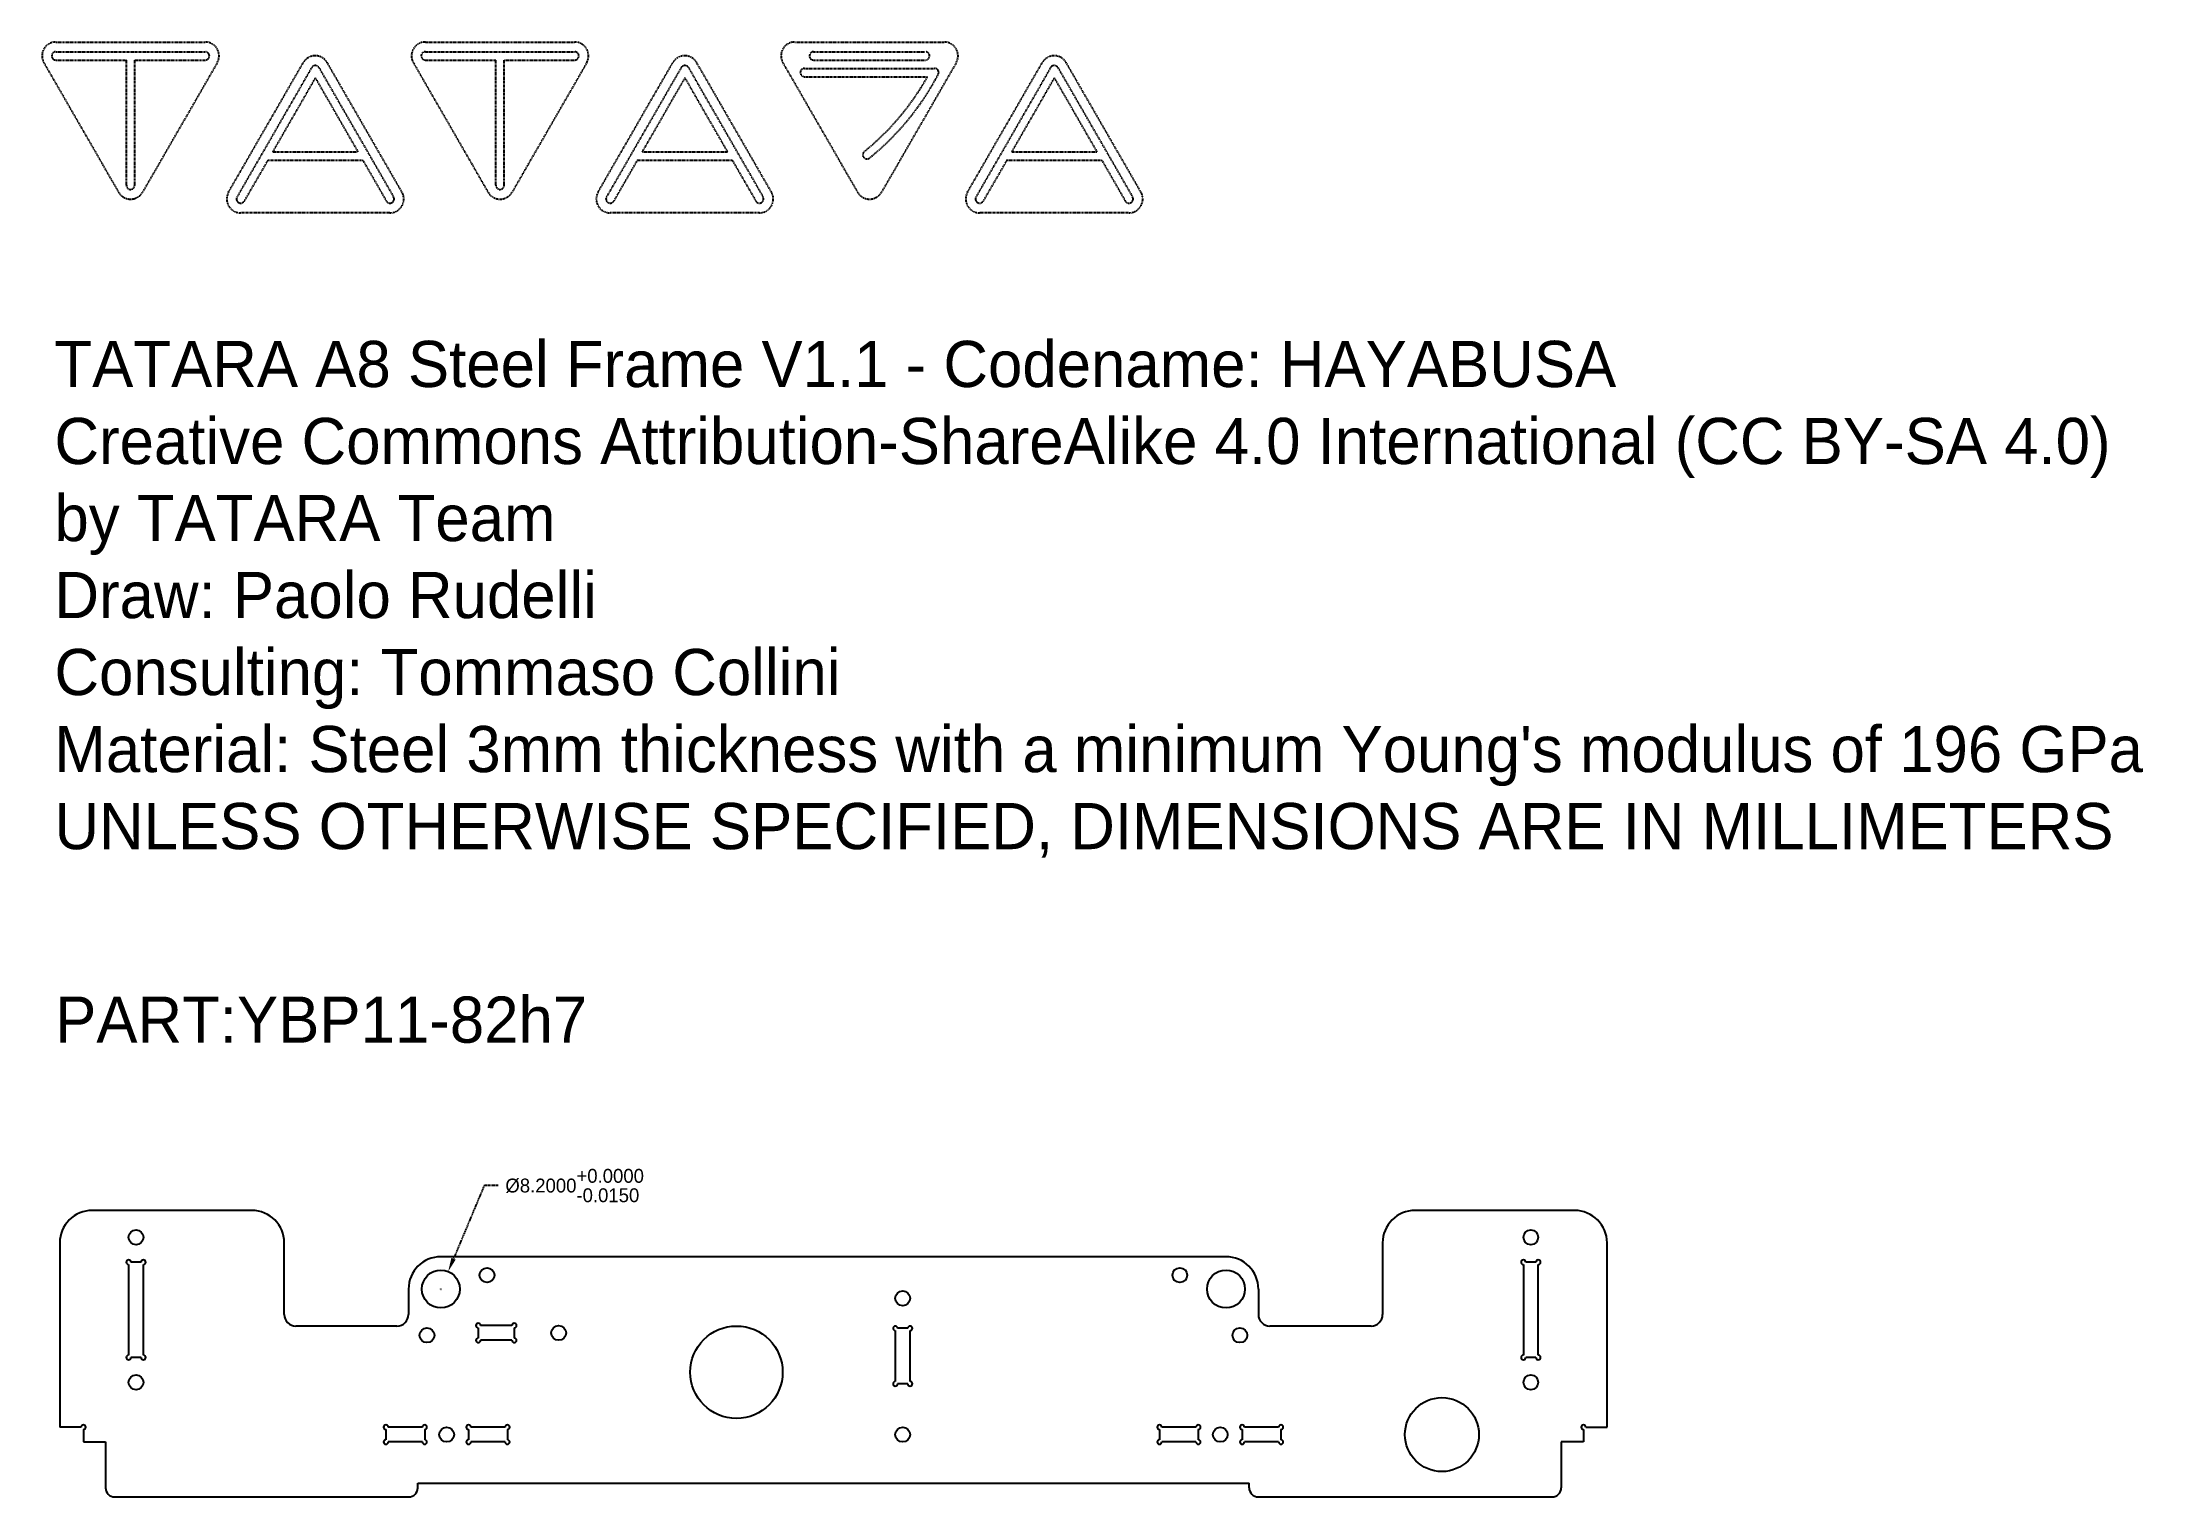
# Model space of a CAD drawing. Header units: inches. Extents: x -171 to 284, y -115 to 200.
import ezdxf

# ---------------------------------------------------------------- set-up
doc = ezdxf.new("R2010")
doc.units = ezdxf.units.IN
doc.header["$MEASUREMENT"] = 0
doc.linetypes.add('HIDDEN', pattern=[0.15, 0.1, -0.05])
doc.layers.get('Defpoints').update_dxf_attribs({"linetype": 'CONTINUOUS'})
for name, color, linetype in [('NOTE', 3, 'CONTINUOUS'), ('QUOTE', 6, 'HIDDEN'), ('TATARA LOGO', 2, 'HIDDEN'), ('VISIBLE', 7, 'CONTINUOUS')]:
    doc.layers.add(name, color=color, linetype=linetype)
doc.dimstyles.get("Standard").update_dxf_attribs({"dimtxt": 0.18, "dimasz": 0.18, "dimexe": 0.18, "dimexo": 0.0625, "dimgap": 0.09, "dimtad": 0, "dimtih": 1, "dimtoh": 1, "dimdec": 4, "dimzin": 0, "dimdsep": 46, "dimtxsty": 'Standard', "dimcen": 0.09, "dimadec": 0, "dimazin": 0, "dimtfac": 1, "dimtdec": 4, "dimtofl": 0, "dimtmove": 0, "dimatfit": 3, "dimfxl": 1, "dimtolj": 1, "dimtzin": 0, "dimarcsym": 0})

# ---------------------------------------------------------------- blocks, each defined once
blk = doc.blocks.new('*D3')
at = {"layer": 'Defpoints', "color": 0}
for p in [(-83.42, -66.22), (-86.58, -73.78)]:
    blk.add_point(p, dxfattribs=at)
at = {"layer": 'QUOTE', "color": 0, "lineweight": -2}
for p, q in [((-75.62, -47.6), (-82.26, -63.45)), ((-72.62, -47.6), (-75.62, -47.6))]:
    blk.add_line(p, q, dxfattribs=at)
at = {"layer": 'QUOTE', "color": 0}
for p, q in [((-85.04, -70), (-84.95, -70)), ((-85, -70.05), (-85, -69.96))]:
    blk.add_line(p, q, dxfattribs=at)
blk.add_solid([(-82.72, -63.26), (-81.8, -63.64), (-83.42, -66.22)], dxfattribs=at)
at = {"layer": 'QUOTE', "color": 0, "insert": (-56.03, -47.6), "char_height": 3, "attachment_point": 5}
blk.add_mtext('\\A1;%%c8.2000\\S+0.0000^ -0.0150;', dxfattribs=at)

msp = doc.modelspace()

# ---------------------------------------------------------------- linework, layer by layer
at = {"layer": 'TATARA LOGO'}
for p, q in [((-168.35372, 199.88464), (-136.0221, 199.88464)), ((-168.35372, 197.78464), (-136.0221, 197.78464)), ((-168.35372, 195.98464), (-153.08791, 195.98464)), ((-153.08791, 168.88464), (-153.08791, 195.98464)), ((-151.28791, 195.98464), (-136.0221, 195.98464)), ((-151.28791, 168.88464), (-151.28791, 195.98464)), ((-88.35372, 199.88464), (-56.0221, 199.88464)), ((-88.35372, 197.78464), (-56.0221, 197.78464)), ((-88.35372, 195.98464), (-73.08791, 195.98464)), ((-73.08791, 168.88464), (-73.08791, 195.98464)), ((-71.28791, 168.88464), (-71.28791, 195.98464)), ((-71.28791, 195.98464), (-56.0221, 195.98464)), ((-8.35372, 199.88464), (23.9779, 199.88464)), ((-4.29772, 197.78464), (19.9219, 197.78464)), ((-4.29772, 195.98464), (19.9219, 195.98464)), ((-170.95179, 195.38464), (-154.78599, 167.38464)), ((-133.42403, 195.38464), (-149.58983, 167.38464)), ((-130.95179, 167.41798), (-114.78599, 195.41798)), ((-112.96733, 194.36798), (-129.13314, 166.36798)), ((-112.18791, 192.11798), (-121.40627, 176.15131)), ((-112.18791, 192.11798), (-102.96955, 176.15131)), ((-111.40849, 194.36798), (-95.24268, 166.36798)), ((-93.42403, 167.41798), (-109.58983, 195.41798)), ((-90.95179, 195.38464), (-74.78599, 167.38464)), ((-53.42403, 195.38464), (-69.58983, 167.38464)), ((-50.95179, 167.41798), (-34.78599, 195.41798)), ((-32.96733, 194.36798), (-49.13314, 166.36798)), ((-32.18791, 192.11798), (-41.40627, 176.15131)), ((-32.18791, 192.11798), (-22.96955, 176.15131)), ((-31.40849, 194.36798), (-15.24268, 166.36798)), ((-13.42403, 167.41798), (-29.58983, 195.41798)), ((-10.95179, 195.38464), (5.21401, 167.38464)), ((-6.27526, 194.18464), (21.89944, 194.18464)), ((-6.27526, 192.38464), (20.3837, 192.38464)), ((26.57597, 195.38464), (10.41017, 167.38464)), ((29.04821, 167.41798), (45.21401, 195.41798)), ((47.03267, 194.36798), (30.86686, 166.36798)), ((47.81209, 192.11798), (38.59373, 176.15131)), ((47.81209, 192.11798), (57.03045, 176.15131)), ((48.59151, 194.36798), (64.75732, 166.36798)), ((66.57597, 167.41798), (50.41017, 195.41798)), ((-122.4455, 174.35131), (-127.5743, 165.46796)), ((-122.4455, 174.35131), (-101.93032, 174.35131)), ((-121.40627, 176.15131), (-102.96955, 176.15131)), ((-101.93032, 174.35131), (-96.80152, 165.46798)), ((-42.4455, 174.35131), (-47.5743, 165.46796)), ((-42.4455, 174.35131), (-21.93032, 174.35131)), ((-41.40627, 176.15131), (-22.96955, 176.15131)), ((-21.93032, 174.35131), (-16.80152, 165.46798)), ((37.5545, 174.35131), (32.4257, 165.46796)), ((37.5545, 174.35131), (58.06968, 174.35131)), ((38.59373, 176.15131), (57.03045, 176.15131)), ((58.06968, 174.35131), (63.19848, 165.46798)), ((-96.0221, 162.91798), (-128.35372, 162.91798)), ((-16.0221, 162.91798), (-48.35372, 162.91798)), ((63.9779, 162.91798), (31.64628, 162.91798))]:
    msp.add_line(p, q, dxfattribs=at)
for centre, radius, start, end in [((-168.35372, 196.88464), 3, 90, 210), ((-168.35372, 196.88464), 0.9, 90, 270), ((-136.0221, 196.88464), 3, 330, 90), ((-136.0221, 196.88464), 0.9, 270, 90), ((-112.18791, 193.91798), 3, 30, 150), ((-88.35372, 196.88464), 3, 90, 210), ((-88.35372, 196.88464), 0.9, 90, 270), ((-56.0221, 196.88464), 3, 330, 90), ((-56.0221, 196.88464), 0.9, 270, 90), ((-56.0221, 196.88464), 0.9, 270, 90), ((-32.18791, 193.91798), 3, 30, 150), ((-8.35372, 196.88464), 3, 90, 210), ((-4.29772, 196.88464), 0.9, 90, 270), ((19.9219, 196.88464), 0.9, 270, 90), ((23.9779, 196.88464), 3, 330, 90), ((47.81209, 193.91798), 3, 30, 150), ((-112.18791, 193.91798), 0.9, 30, 149.9999972), ((-32.18791, 193.91798), 0.9, 30, 149.9999972), ((-6.27526, 193.28464), 0.9, 90, 270), ((-28.59212, 219.91817), 56.18474, 308.8897527, 330.6559013), ((-28.59212, 219.91817), 57.98474, 308.8897527, 332.1550619), ((21.89944, 193.28464), 0.9, 329.9999988, 90), ((47.81209, 193.91798), 0.9, 30, 149.9999972), ((7.24705, 175.48595), 0.9, 128.8897527, 308.8897527), ((-152.18791, 168.88464), 0.9, 180, 0), ((-72.18791, 168.88464), 0.9, 180, 0), ((-152.18791, 168.88464), 3, 210, 330), ((-128.35372, 165.91798), 3, 150, 270), ((-128.35372, 165.91798), 0.9, 149.9999972, 329.9991008), ((-96.0221, 165.91798), 0.9, 210, 30), ((-96.0221, 165.91798), 3, 270, 30), ((-72.18791, 168.88464), 3, 210, 330), ((-48.35372, 165.91798), 3, 150, 270), ((-48.35372, 165.91798), 0.9, 149.9999972, 329.9991008), ((-16.0221, 165.91798), 0.9, 210, 30), ((-16.0221, 165.91798), 3, 270, 30), ((7.81209, 168.88464), 3, 210, 330), ((31.64628, 165.91798), 3, 150, 270), ((31.64628, 165.91798), 0.9, 149.9999972, 329.9991008), ((63.9779, 165.91798), 0.9, 210, 30), ((63.9779, 165.91798), 3, 270, 30)]:
    msp.add_arc(centre, radius, start, end, dxfattribs=at)
at = {"layer": 'VISIBLE'}
for p, q in [((-125.90002, -53.00002), (-160.5, -53.00002)), ((160.5, -53), (125.9, -53)), ((-167.5, -60.00002), (-167.5, -99.9)), ((-118.90001, -75.50001), (-118.90002, -60.00002)), ((84.99999, -63), (-84.99999, -63)), ((118.9, -60), (118.9, -75.5)), ((167.5, -99.9), (167.5, -60)), ((-152.59999, -64.7), (-152.59999, -84.3)), ((-149.9, -64.2), (-152.09999, -64.2)), ((-149.4, -84.3), (-149.4, -64.7)), ((149.4, -64.7), (149.4, -84.3)), ((152.1, -64.2), (149.9, -64.2)), ((152.6, -84.3), (152.6, -64.7)), ((-91.99999, -70), (-91.99999, -75.5)), ((91.99999, -70), (91.99999, -75.5)), ((-94.50001, -78.00001), (-116.40001, -78.00001)), ((-76.9, -78.40001), (-76.9, -80.60001)), ((-69.6, -77.90001), (-76.4, -77.90001)), ((-69.6, -81.10001), (-76.4, -81.10001)), ((-69.1, -78.40001), (-69.1, -80.60001)), ((13.4, -79.00001), (13.4, -90.00001)), ((16.1, -78.50001), (13.9, -78.50001)), ((16.6, -90.00001), (16.6, -79.00001)), ((116.4, -78), (94.49999, -78)), ((-149.9, -84.8), (-152.09999, -84.8)), ((152.1, -84.8), (149.9, -84.8)), ((16.1, -90.50001), (13.9, -90.50001)), ((-162.89999, -99.9), (-167.5, -99.9)), ((-89, -99.9), (-96.4, -99.9)), ((-71.1, -99.9), (-78.5, -99.9)), ((78.5, -99.9), (71.1, -99.9)), ((96.4, -99.9), (89, -99.9)), ((162.89999, -99.9), (167.5, -99.9)), ((-162.39999, -100.4), (-162.39999, -103.1)), ((-162.39999, -103.1), (-157.59999, -103.1)), ((-157.59999, -103.1), (-157.59999, -113)), ((-96.9, -100.4), (-96.9, -102.6)), ((-89, -103.1), (-96.4, -103.1)), ((-88.5, -100.4), (-88.5, -102.6)), ((-79, -100.4), (-79, -102.6)), ((-71.1, -103.1), (-78.5, -103.1)), ((-70.6, -100.4), (-70.6, -102.6)), ((70.6, -100.4), (70.6, -102.6)), ((78.5, -103.1), (71.1, -103.1)), ((79, -100.4), (79, -102.6)), ((88.5, -100.4), (88.5, -102.6)), ((96.4, -103.1), (89, -103.1)), ((96.9, -100.4), (96.9, -102.6)), ((157.59999, -103.1), (157.59999, -113)), ((162.39999, -103.1), (157.59999, -103.1)), ((162.39999, -100.4), (162.39999, -103.1)), ((-89.99997, -113), (-89.99997, -112)), ((-89.99997, -112), (90.00001, -112)), ((90.00001, -113), (90.00001, -112)), ((-155.59999, -115), (-91.99997, -115)), ((92.00001, -115), (155.59999, -115))]:
    msp.add_line(p, q, dxfattribs=at)
for centre, radius in [((-151, -58.8), 1.6), ((151, -58.8), 1.6), ((-85, -70.00001), 4.1), ((-74.99998, -67.00001), 1.6), ((74.99998, -67.00001), 1.6), ((85, -70.00001), 4.1), ((15, -72.00001), 1.6), ((-87.99999, -80), 1.6), ((-59.5, -79.50001), 1.6), ((-21, -88.00001), 10), ((87.99999, -80), 1.6), ((-151, -90.2), 1.6), ((151, -90.2), 1.6), ((131.75001, -101.5), 8), ((-83.75, -101.5), 1.6), ((15, -101.5), 1.6), ((83.75, -101.5), 1.6)]:
    msp.add_circle(centre, radius, dxfattribs=at)
for centre, radius, start, end in [((-160.5, -60.00002), 7, 90, 180.000001), ((-125.90002, -60.00002), 7, 0, 90), ((125.9, -60), 7, 89.9999761, 180.0000164), ((160.5, -60), 7, 0.0000164, 90), ((-84.99999, -70), 7, 90, 180), ((84.99999, -70), 7, 0, 90), ((-152.59999, -64.2), 0.5, 0, 270), ((-149.4, -64.2), 0.5, 270, 180), ((149.4, -64.2), 0.5, 0, 270), ((152.6, -64.2), 0.5, 270, 180), ((-116.40001, -75.50001), 2.5, 180, 270), ((-94.49999, -75.5), 2.5, 270, 0), ((94.49999, -75.5), 2.5, 180, 270), ((116.4, -75.5), 2.5, 270, 0), ((-76.9, -77.90001), 0.5, 0, 270), ((-76.9, -81.10001), 0.5, 90, 0), ((-69.1, -77.90001), 0.5, 270, 180), ((-69.1, -81.10001), 0.5, 180, 90), ((13.4, -78.50001), 0.5, 0, 270), ((16.6, -78.50001), 0.5, 270, 180), ((-152.59999, -84.8), 0.5, 90, 0), ((-149.4, -84.8), 0.5, 180, 90), ((149.4, -84.8), 0.5, 90, 0), ((152.6, -84.8), 0.5, 180, 90), ((13.4, -90.50001), 0.5, 90, 0), ((16.6, -90.50001), 0.5, 180, 90), ((-162.39999, -99.9), 0.5, 270, 180), ((-96.9, -99.9), 0.5, 0, 270), ((-88.5, -99.9), 0.5, 270, 180), ((-79, -99.9), 0.5, 0, 270), ((-70.6, -99.9), 0.5, 270, 180), ((70.6, -99.9), 0.5, 0, 270), ((79, -99.9), 0.5, 270, 180), ((88.5, -99.9), 0.5, 0, 270), ((96.9, -99.9), 0.5, 270, 180), ((162.39999, -99.9), 0.5, 0, 270), ((-96.9, -103.1), 0.5, 90, 0), ((-88.5, -103.1), 0.5, 180, 90), ((-79, -103.1), 0.5, 90, 0), ((-70.6, -103.1), 0.5, 180, 90), ((70.6, -103.1), 0.5, 90, 0), ((79, -103.1), 0.5, 180, 90), ((88.5, -103.1), 0.5, 90, 0), ((96.9, -103.1), 0.5, 180, 90), ((-155.59999, -113), 2, 180, 270), ((-91.99997, -113), 2, 270, 0), ((92.00001, -113), 2, 180, 270), ((155.59999, -113), 2, 270, 0)]:
    msp.add_arc(centre, radius, start, end, dxfattribs=at)

# ---------------------------------------------------------------- texts
at = {"layer": 'NOTE', "char_height": 10, "width": 1231.3748319, "attachment_point": 1}
for s, insert in [("{\\pxsm1;TATARA A8 Steel Frame V1.1 - Codename: HAYABUSA\\PCreative Commons Attribution-ShareAlike 4.0 International (CC BY-SA 4.0)\\Pby TATARA Team\\PDraw: Paolo Rudelli\\PConsulting: Tommaso Collini\\P\\pql;Material: Steel 3mm thickness with a minimum Young's modulus of 196 GPa\\P\\pq*;UNLESS OTHERWISE SPECIFIED, DIMENSIONS ARE IN MILLIMETERS}", (-168.66607, 135.21609)), ('{\\pxsm1;PART:YBP11-82h7}', (-168.5161, -6.69107))]:
    msp.add_mtext(s, dxfattribs=dict(at, insert=insert))

# ---------------------------------------------------------------- dimensions: what is measured, and where the dimension line sits
at = {"layer": 'QUOTE'}
dim = msp.add_diameter_dim_2p(p1=(-86.58338, -73.78193), p2=(-83.41662, -66.21809), dimstyle='Standard', override={"dimtxt": 3, "dimasz": 3, "dimtol": 1, "dimlim": 0, "dimtm": 0.015, "dimtmove": 0}, dxfattribs=at)
dim.commit()
dim.dimension.update_dxf_attribs({"geometry": '*D3', "text_midpoint": (-56.03125, -47.59879), "dimtype": 163})

doc.saveas('drawing.dxf')
